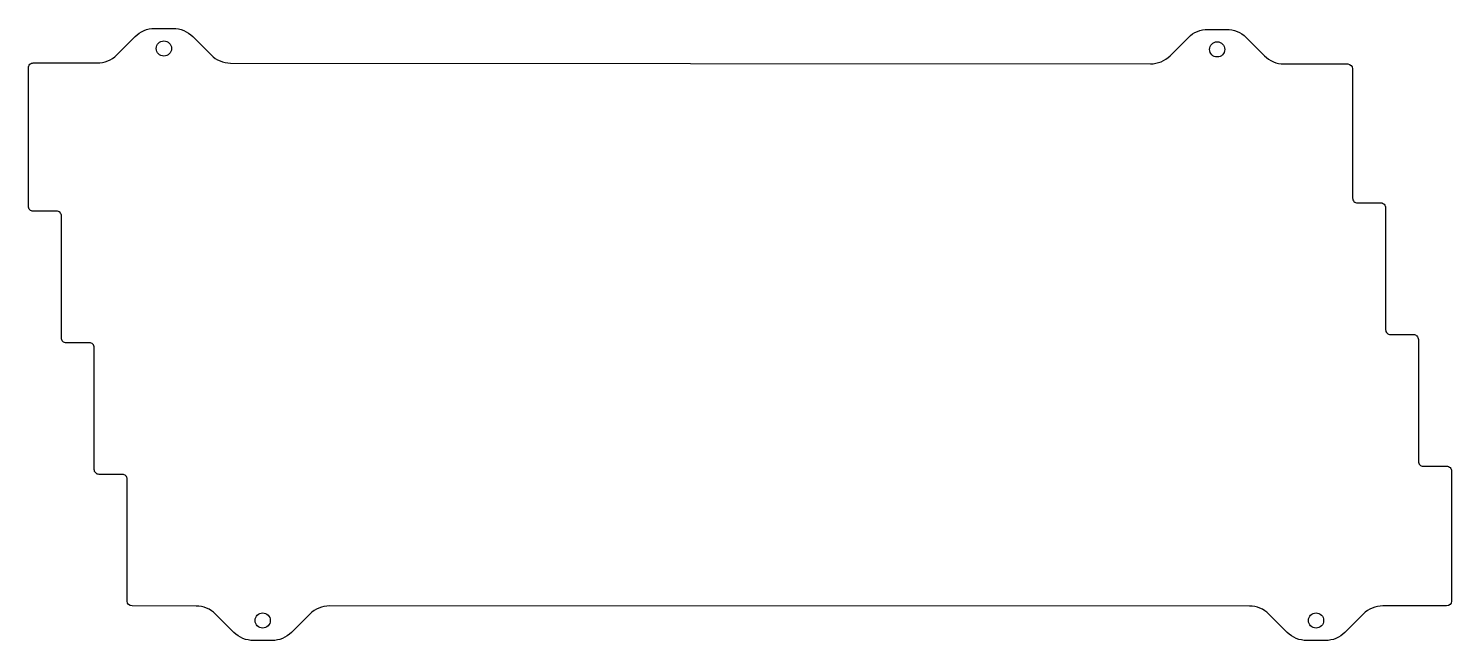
# Model space of a CAD drawing. Header units: millimetres. Extents: x -1 to 205, y -82 to 7.
import ezdxf

# ---------------------------------------------------------------- set-up
doc = ezdxf.new("R2010")
doc.units = ezdxf.units.MM
doc.layers.get('0').update_dxf_attribs({"linetype": 'CONTINUOUS'})

msp = doc.modelspace()

# ---------------------------------------------------------------- linework, layer by layer
msp.add_lwpolyline([(-0.58, 1.1, -0.414432), (0.13, 1.8), (9.38, 1.79, 0.199106), (12.21, 2.96), (14.86, 5.61, -0.198912), (17.69, 6.79), (20.37, 6.79, -0.198912), (23.2, 5.61), (25.86, 2.95, 0.198708), (28.69, 1.78), (161.85, 1.67, 0.199117), (164.68, 2.84), (167.33, 5.49, -0.198912), (170.16, 6.66), (172.85, 6.66, -0.198912), (175.68, 5.49), (178.34, 2.83, 0.198718), (181.17, 1.66), (190.4, 1.65, -0.413995), (191.1, 0.95), (191.1, -17.75, 0.414214), (191.8, -18.45), (195.18, -18.45, -0.414214), (195.88, -19.15), (195.88, -36.8, 0.414214), (196.58, -37.5), (199.93, -37.5, -0.414214), (200.62, -38.2), (200.62, -55.85, 0.414214), (201.32, -56.55), (204.72, -56.55, -0.4144), (205.42, -57.25), (205.41, -76.07, -0.414196), (204.71, -76.77), (195.48, -76.76, 0.199062), (192.65, -77.94), (189.99, -80.6, -0.198912), (187.16, -81.77), (184.47, -81.77, -0.198912), (181.64, -80.6), (178.99, -77.95, 0.198888), (176.17, -76.78), (42.99, -76.76, 0.198936), (40.16, -77.94), (37.5, -80.6, -0.198912), (34.67, -81.77), (31.99, -81.77, -0.198912), (29.16, -80.6), (26.51, -77.95, 0.198772), (23.68, -76.78), (14.42, -76.77, -0.414055), (13.73, -76.07), (13.73, -58.43, 0.414214), (13.03, -57.73), (9.65, -57.73, -0.414214), (8.95, -57.03), (8.95, -39.4, 0.414214), (8.25, -38.7), (4.9, -38.7, -0.414214), (4.2, -38), (4.2, -20.35, 0.414214), (3.5, -19.65), (0.12, -19.65, -0.414214), (-0.58, -18.95)], format="xyb", close=True)
for centre in [(19.03, 3.89), (171.5, 3.76), (33.33, -78.87), (185.81, -78.87)]:
    msp.add_circle(centre, 1.1)

doc.saveas('drawing.dxf')
